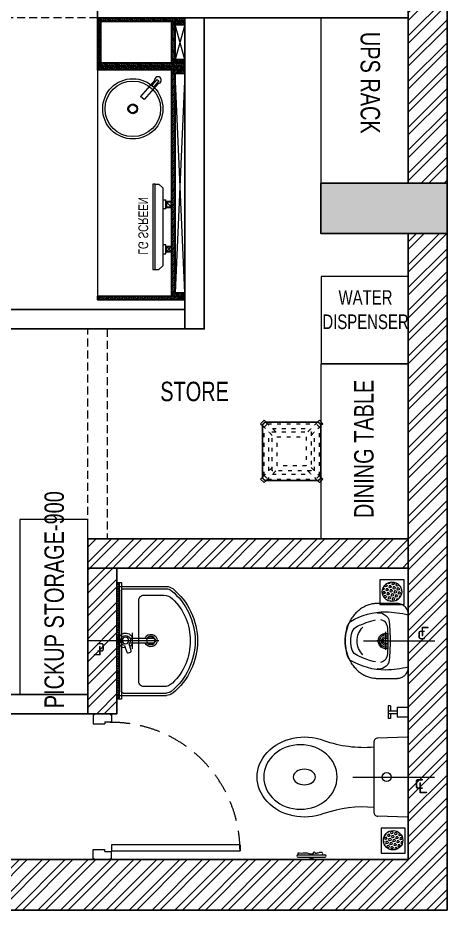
# Model space of a CAD drawing. Header units: feet. Extents: x 9724558 to 9740498, y -5935637 to -5928387.
# Drawn here: x 9738288 to 9740498, y -5935637 to -5931047 of the extents above; entities that cross this region are included whole.
import ezdxf

# ---------------------------------------------------------------- set-up
doc = ezdxf.new("R2010")
doc.units = ezdxf.units.FT
doc.header["$LTSCALE"] = 33
doc.header["$MEASUREMENT"] = 0
for name, pattern in [('a_p6_plan_L18$0$HIDDEN', [0.375, 0.25, -0.125]), ('ACAD_ISO03W100', [30, 12, -18]), ('CENTER', [2, 1.25, -0.25, 0.25, -0.25]), ('DOT2', [0.125, 0, -0.125]), ('HIDDEN', [9.525, 6.35, -3.175]), ('HIDDEN2', [4.7625, 3.175, -1.5875])]:
    doc.linetypes.add(name, pattern=pattern)
doc.layers.add('A-WALL', color=1, linetype='Continuous')
doc.layers.add('column', color=10, linetype='Continuous')
for name, color, linetype, lineweight in [('A-WALL HATCH', 251, 'Continuous', 0), ('centerline-toilets', 2, 'CENTER', 13), ('column hatch', 5, 'Continuous', 0), ('Door', 2, 'Continuous', 13), ('ele', 252, 'Continuous', 13), ('Fhitting', 152, 'Continuous', 30), ('Floor-Unit', 1, 'Continuous', 13), ('LENS-CURTAIN', 5, 'a_p6_plan_L18$0$HIDDEN', 9), ('LENS-DOOR', 34, 'Continuous', 20), ('LENS-PARTITION', 21, 'Continuous', 25), ('LENS-TEXT', 31, 'Continuous', 5), ('LENS_DIMENSION', 193, 'Continuous', 0), ('LENS_TEXT', 31, 'Continuous', 5), ('LK-FF&E WALL', 1, 'Continuous', 9), ('LK-IT', 3, 'Continuous', 18), ('LN-ELEVATION-1', 81, 'Continuous', 25), ('LN-ELEVATION-2', 103, 'Continuous', 20), ('LN-ELEVATION-3', 125, 'Continuous', 18), ('LN-ELEVATION-5', 167, 'Continuous', 5), ('LN-HATCH', 251, 'Continuous', 0), ('Mirror', 150, 'Continuous', 20), ('Panelling', 65, 'Continuous', 18), ('PARTITION', 22, 'Continuous', 30), ('Toilet', 5, 'Continuous', 9), ('TV', 92, 'Continuous', 18)]:
    doc.layers.add(name, color=color, linetype=linetype, lineweight=lineweight)
doc.styles.add('LK TXT', font='GILC____.TTF', dxfattribs={"height": 100})
doc.styles.get("Standard").update_dxf_attribs({"font": 'GILC____.TTF'})
pattern_1 = [(45, (-3278488.334, 5454299.475), (-58.8666395, 58.8666395), []), (45, (-3278449.09, 5454299.475), (-58.8666395, 58.8666395), [])]
pattern_2 = [(45, (35858.5, -100655.3575), (-4.4194174, 4.4194174), [])]

# ---------------------------------------------------------------- blocks, each defined once
blk = doc.blocks.new('*U43')
at = {"layer": 'LENS-DOOR'}
for p, q in [((548121.7, 1779235.3), (548121.7, 1778573.8)), ((548121.7, 1779235.3), (548153, 1779235.3)), ((548153, 1778573.8), (548153, 1779235.3)), ((547447.3, 1778568.6), (547452.5, 1778568.6)), ((547447.3, 1778484.1), (547447.3, 1778568.6)), ((547452.5, 1778573.8), (547488.9, 1778573.8)), ((547452.5, 1778568.6), (547452.5, 1778573.8)), ((547488.9, 1778539.9), (547488.9, 1778573.8)), ((547488.9, 1778539.9), (547499.3, 1778539.9)), ((547499.3, 1778478.9), (547499.3, 1778539.9)), ((548121.7, 1778573.8), (548153, 1778573.8)), ((548145.2, 1778478.9), (548145.2, 1778539.9)), ((548155.6, 1778539.9), (548145.2, 1778539.9)), ((548192.1, 1778573.8), (548155.6, 1778573.8)), ((548155.6, 1778539.9), (548155.6, 1778573.8)), ((548192.1, 1778568.6), (548192.1, 1778573.8)), ((548197.3, 1778568.6), (548192.1, 1778568.6)), ((548197.3, 1778484.1), (548197.3, 1778568.6)), ((547447.3, 1778484.1), (547452.5, 1778484.1)), ((547452.5, 1778478.9), (547452.5, 1778484.1)), ((547452.5, 1778478.9), (547499.3, 1778478.9)), ((548192.1, 1778478.9), (548145.2, 1778478.9)), ((548192.1, 1778478.9), (548192.1, 1778484.1)), ((548197.3, 1778484.1), (548192.1, 1778484.1))]:
    blk.add_line(p, q, dxfattribs=at)
at = {"layer": 'LENS-DOOR', "color": 7, "linetype": 'HIDDEN2'}
blk.add_ellipse((548153, 1778573.8), major_axis=(-661.5, 0), ratio=1, start_param=-1.570791, end_param=0.051209, dxfattribs=at)
blk = doc.blocks.new('DLF-RSP-AR-CD-DWG-4DT-3113$0$X-TYPICAL TOILET UPPER FLOORS - 02$0$urinals')
at = {"layer": 'Toilet'}
for p, q in [((0, -15.6), (0, 8.3)), ((-46.1, -115), (46.1, -115)), ((0, -105.4), (0, -161.1))]:
    blk.add_line(p, q, dxfattribs=at)
blk.add_lwpolyline([(135, 0), (-135, 0, 0.036949), (-150, -116.2, 0.138094), (-99.8, -297.1, 0.221721), (-52, -317.9, 0.062656), (0, -325, 0.062656), (52, -317.9, 0.221721), (99.8, -297.1, 0.138094), (150, -116.2, 0.036949)], format="xyb", close=True, dxfattribs=at)
for centre, radius, start, end in [((-91, -152.7), 53.8, 148.4868, 188.6401), ((-94.3, -144.9), 47.1, 93.3708, 154.4824), ((-71.4, -149.9), 40.2, 106.7016, 169.725), ((3.2, -1238.2), 1144.7, 90.1625, 95.0265), ((-50.5, -225.3), 118.5, 89.5454, 105.8857), ((-0.1, -996.2), 890.8, 89.9918, 93.182), ((0, -115), 40, 167.428, 12.572), ((0, -115), 33, 164.1814, 15.8186), ((0, -115), 32, 163.6049, 16.3951), ((0, -115), 22.6, 155.6653, 24.3347), ((0, -115), 14.7, 139.9109, 40.0891), ((-3.2, -1238.2), 1144.7, 84.9735, 89.8375), ((0.1, -996.2), 890.8, 86.818, 90.0082), ((50.5, -225.3), 118.5, 74.1143, 90.4546), ((71.4, -149.9), 40.2, 10.275, 73.2984), ((94.3, -144.9), 47.1, 25.5176, 86.6292), ((91, -152.7), 53.8, 351.3599, 31.5132), ((413.9, -38.4), 538.2, 193.994, 204.5632), ((-413.9, -38.4), 538.2, 335.4368, 346.006), ((-30.1, -241.3), 50, 204.5632, 250.4606), ((-1.6, -165.3), 97.6, 225, 270.9552), ((1.6, -165.3), 97.6, 269.0448, 315), ((30.1, -241.3), 50, 289.5394, 335.4368), ((-1.5, -160.9), 135.4, 250.4606, 270.6492), ((1.5, -160.9), 135.4, 269.3508, 289.5394)]:
    blk.add_arc(centre, radius, start, end, dxfattribs=at)
blk.add_open_spline([(135, 0), (105.3, 0), (75.7, 0), (-13.3, 0), (-72.7, 0), (-132.7, 0), (-133.4, 0), (-134.3, 0), (-134.5, 0), (-134.7, 0), (-134.9, 0), (-135, 0), (-135, 0), (-135, 0), (-135, 0), (-135, 0), (-135, 0), (-135.1, 0), (-135.1, 0), (-135.2, 0), (-135.2, 0), (-135.3, 0), (-135.4, 0), (-135.7, 0), (-135.8, 0), (-136.4, 0), (-136.7, 0), (-137.7, -0.1), (-138.4, -0.1), (-140.5, -0.2), (-141.9, -0.4), (-146.2, -1), (-149, -1.7), (-154.8, -3.4), (-157.6, -4.5), (-163.1, -7.3), (-165.8, -8.9), (-171, -12.5), (-173.4, -14.6), (-177.9, -19.1), (-180, -21.5), (-183.6, -26.7), (-185.2, -29.4), (-188, -34.9), (-189.1, -37.8), (-190.8, -43.5), (-191.5, -46.3), (-192, -49.8), (-192.1, -50.5), (-192.3, -52.5), (-192.4, -53.8), (-192.5, -55.7), (-192.5, -56.2), (-192.5, -56.9), (-192.5, -57), (-192.5, -57.2), (-192.5, -57.3), (-192.5, -57.4), (-192.5, -57.4), (-192.5, -57.5), (-192.5, -57.5), (-192.5, -57.5), (-192.5, -57.6), (-192.5, -57.7), (-192.5, -57.8), (-192.5, -57.9), (-192.5, -58.1), (-192.5, -58.4), (-192.5, -58.6), (-192.5, -59.3), (-192.5, -59.7), (-192.5, -61), (-192.5, -61.9), (-192.5, -64.6), (-192.5, -66.4), (-192.5, -71.7), (-192.5, -75.2), (-192.5, -85.8), (-192.5, -92.9), (-192.5, -114.2), (-192.5, -128.4), (-192.5, -146.1), (-192.5, -144.6), (-192.5, -149.2), (-192.5, -150.3), (-192.5, -153.7), (-192.5, -156), (-192.5, -158.5), (-192.5, -158.8), (-192.5, -159.2), (-192.5, -159.4), (-192.5, -159.7), (-192.5, -159.8), (-192.5, -159.9), (-192.5, -160), (-192.5, -160), (-192.5, -160), (-192.5, -160.1), (-192.5, -160.1), (-192.5, -160.2), (-192.5, -160.3), (-192.5, -160.5), (-192.5, -160.6), (-192.5, -161), (-192.5, -161.2), (-192.5, -161.9), (-192.5, -162.4), (-192.4, -163.9), (-192.4, -164.9), (-192.3, -167.8), (-192.2, -169.8), (-191.7, -175.8), (-191.2, -179.9), (-189.3, -190.9), (-187.5, -198), (-182.8, -212.2), (-179.9, -219.2), (-172.8, -233.1), (-168.7, -239.9), (-159.3, -253), (-154, -259.4), (-142.4, -271.4), (-136, -277), (-122.6, -287.5), (-115.4, -292.3), (-100.5, -300.9), (-92.8, -304.8), (-76.9, -311.5), (-68.8, -314.3), (-52.5, -318.9), (-44.4, -320.7), (-28.1, -323.4), (-20, -324.2), (-9.4, -324.8), (-6.7, -324.9), (-2.5, -325), (-1, -325), (2, -325), (3.6, -325), (8.2, -324.9), (11.3, -324.7), (20.7, -324.1), (27, -323.5), (41.8, -321.2), (50.2, -319.5), (67, -314.9), (75.4, -312), (91.8, -305.3), (99.8, -301.4), (115.1, -292.5), (122.5, -287.5), (136.4, -276.8), (142.9, -270.9), (154.7, -258.5), (160.1, -252), (169.7, -238.4), (173.8, -231.3), (180.9, -217), (183.8, -209.7), (188.3, -195.1), (189.9, -187.8), (191.2, -179.3), (191.4, -178), (191.8, -174.1), (192.1, -171.5), (192.3, -167.9), (192.3, -166.9), (192.5, -164), (192.5, -162), (192.5, -160), (192.5, -159.9), (192.5, -159.8), (192.5, -159.7), (192.5, -159.5), (192.5, -159.4), (192.5, -159), (192.5, -158.8), (192.5, -158), (192.5, -157.5), (192.5, -155.9), (192.5, -154.9), (192.5, -151.8), (192.5, -149.7), (192.5, -143.5), (192.5, -144.3), (192.5, -131.9), (192.5, -123.6), (192.5, -98.8), (192.5, -82.2), (192.5, -64.8), (192.5, -64), (192.5, -61.5), (192.5, -59.9), (192.5, -58), (192.5, -57.8), (192.5, -57.5), (192.5, -57.5), (192.5, -57.4), (192.5, -57.4), (192.5, -57.4), (192.5, -57.3), (192.5, -57.2), (192.5, -57.2), (192.5, -57), (192.5, -56.8), (192.5, -56.4), (192.5, -56.1), (192.5, -55.3), (192.4, -54.7), (192.3, -53), (192.2, -51.9), (191.8, -48.4), (191.4, -46), (190, -40.4), (188.9, -37.2), (186.1, -30.8), (184.3, -27.7), (180.2, -21.8), (177.9, -19.1), (172.8, -14), (170, -11.7), (164, -7.7), (160.9, -6.1), (154.5, -3.3), (151.3, -2.3), (144.8, -0.7), (141.6, -0.3), (137.3, 0), (136.1, 0), (135, 0)], degree=3, knots=[0, 0, 0, 0, 0.329607, 0.329607, 0.988822, 0.988822, 0.996691, 0.996691, 0.998638, 0.998638, 0.99992, 0.99992, 1.000227, 1.000227, 1.000534, 1.000534, 1.001148, 1.001148, 1.002375, 1.002375, 1.00483, 1.00483, 1.009739, 1.009739, 1.019558, 1.019558, 1.039196, 1.039196, 1.078472, 1.078472, 1.157024, 1.157024, 1.314128, 1.314128, 1.471232, 1.471232, 1.628335, 1.628335, 1.785439, 1.785439, 1.942543, 1.942543, 2.099647, 2.099647, 2.256751, 2.256751, 2.413855, 2.413855, 2.450944, 2.450944, 2.525122, 2.525122, 2.556641, 2.556641, 2.563699, 2.563699, 2.567479, 2.567479, 2.57001, 2.57001, 2.570783, 2.570783, 2.572328, 2.572328, 2.573873, 2.573873, 2.576964, 2.576964, 2.583145, 2.583145, 2.595507, 2.595507, 2.620232, 2.620232, 2.669681, 2.669681, 2.76858, 2.76858, 2.966376, 2.966376, 3.36197, 3.36197, 3.45996, 3.45996, 3.491387, 3.491387, 3.554241, 3.554241, 3.562213, 3.562213, 3.566829, 3.566829, 3.570018, 3.570018, 3.570684, 3.570684, 3.571294, 3.571294, 3.571904, 3.571904, 3.573124, 3.573124, 3.575564, 3.575564, 3.580444, 3.580444, 3.590203, 3.590203, 3.609723, 3.609723, 3.648762, 3.648762, 3.72684, 3.72684, 3.861362, 3.861362, 3.995884, 3.995884, 4.130406, 4.130406, 4.264928, 4.264928, 4.39945, 4.39945, 4.533972, 4.533972, 4.668494, 4.668494, 4.803016, 4.803016, 4.937539, 4.937539, 5.072061, 5.072061, 5.118026, 5.118026, 5.144558, 5.144558, 5.17109, 5.17109, 5.224154, 5.224154, 5.330281, 5.330281, 5.468863, 5.468863, 5.607445, 5.607445, 5.746027, 5.746027, 5.884609, 5.884609, 6.023191, 6.023191, 6.161773, 6.161773, 6.300355, 6.300355, 6.438937, 6.438937, 6.577519, 6.577519, 6.602876, 6.602876, 6.653589, 6.653589, 6.673028, 6.673028, 6.711906, 6.711906, 6.713712, 6.713712, 6.715518, 6.715518, 6.719129, 6.719129, 6.726351, 6.726351, 6.740796, 6.740796, 6.769686, 6.769686, 6.827466, 6.827466, 6.943027, 6.943027, 7.174147, 7.174147, 7.636387, 7.636387, 7.659394, 7.659394, 7.705407, 7.705407, 7.71212, 7.71212, 7.713128, 7.713128, 7.714137, 7.714137, 7.716153, 7.716153, 7.720185, 7.720185, 7.728249, 7.728249, 7.744378, 7.744378, 7.776636, 7.776636, 7.841152, 7.841152, 7.970184, 7.970184, 8.14844, 8.14844, 8.326696, 8.326696, 8.504953, 8.504953, 8.683209, 8.683209, 8.861465, 8.861465, 9.039722, 9.039722, 9.217978, 9.217978, 9.283185, 9.283185, 9.283185, 9.283185], dxfattribs=at)
blk = doc.blocks.new('jALI')
at = {"layer": 'Toilet', "ltscale": 5}
h = blk.add_hatch(dxfattribs=at)
h.set_pattern_fill('HEX', color=256, scale=50, angle=135, double=1)
h.set_pattern_definition([(135, (-344825.863, 460708.187), (-7.65465545, -7.65465545), [6.25, -12.5]), (255, (-344825.863, 460708.187), (10.4564538, -2.80179835), [6.25, -12.5]), (195, (-344830.282, 460712.606), (2.80179835, -10.4564538), [6.25, -12.5])])
edge = h.paths.add_edge_path()
edge.add_arc((-393187.5, 163647.6), 50, -90, 270)
blk.add_lwpolyline([(-393249.5, 163581.9), (-393125.5, 163581.9), (-393125.5, 163709.4), (-393249.5, 163709.4)], close=True, dxfattribs=at)
blk.add_circle((-393187.5, 163647.6), 50, dxfattribs=at)
blk = doc.blocks.new('Urinal')
at = {"layer": 'centerline-toilets', "linetype": 'HIDDEN', "ltscale": 10}
blk.add_line((0, 230.9), (0, -137), dxfattribs=at)
at = {"layer": 'Fhitting', "lineweight": 0, "ltscale": 0.5, "rotation": 180}
blk.add_blockref('DLF-RSP-AR-CD-DWG-4DT-3113$0$X-TYPICAL TOILET UPPER FLOORS - 02$0$urinals', (0, 0), dxfattribs=at)
at = {"layer": 'Fhitting', "lineweight": 0, "ltscale": 0.5, "xscale": -1, "rotation": 90}
blk.add_blockref('jALI', (163394.4, -393103.5), dxfattribs=at)
at = {"layer": 'centerline-toilets', "linetype": 'DOT2', "insert": (-31.4, -69), "char_height": 75, "width": 495.827, "attachment_point": 5, "rotation": 270}
blk.add_mtext('{\\fISOCPEUR|b0|i0|c0|p34;℄}', dxfattribs=at)
blk = doc.blocks.new('WC')
at = {"layer": 'centerline-toilets', "linetype": 'HIDDEN', "ltscale": 10}
blk.add_line((0, 286.3), (0, -134.7), dxfattribs=at)
at = {"layer": 'Toilet'}
for p, q in [((-412.8, 566.9), (-412.8, 428.9)), ((-400.8, 566.9), (-400.8, 428.9)), ((-418.8, 506.9), (-424.8, 506.9)), ((-424.8, 506.9), (-424.8, 488.9)), ((-418.8, 506.9), (-418.8, 488.9)), ((-418.8, 488.9), (-424.8, 488.9)), ((-418.8, 503.9), (-412.8, 503.9)), ((-418.8, 491.9), (-412.8, 491.9)), ((-205.8, 5.9), (-201.7, 157.2)), ((180.6, 176.8), (-182.6, 176.8)), ((205.8, 5.9), (199.8, 157.2)), ((-200.1, 0), (200.1, 0))]:
    blk.add_line(p, q, dxfattribs=at)
at = {"layer": 'Toilet', "ltscale": 100}
for p, q in [((366.1, 103), (300.3, 103)), ((300.3, 91.5), (300.3, 103)), ((326.3, 103), (326.3, 57.2)), ((340.1, 103), (340.1, 57.2)), ((366.1, 91.5), (366.1, 103)), ((326.3, 91.5), (300.3, 91.5)), ((307.2, 0), (307.2, 57.2)), ((359.2, 57.2), (307.2, 57.2)), ((366.1, 91.5), (340.1, 91.5)), ((359.2, 57.2), (359.2, 0)), ((359.2, 0), (307.2, 0))]:
    blk.add_line(p, q, dxfattribs=at)
at = {"layer": 'Toilet'}
blk.add_circle((-0.3, 111.6), 22.9, dxfattribs=at)
for centre, radius, start, end in [((-406.8, 566.9), 6, 0, 180), ((-406.8, 428.9), 6, 180, 0), ((-776.4, 231.1), 622.3, 354.997, 19.0619), ((776, 226.4), 623.4, 160.5196, 184.5617), ((-182.4, 157.5), 19.3, 90.3509, 180.8981), ((180.5, 157.5), 19.3, 359.1019, 89.6491), ((-200.1, 5.7), 5.72, 177.9546, 270), ((200.1, 5.7), 5.72, 270, 2.0454)]:
    blk.add_arc(centre, radius, start, end, dxfattribs=at)
at = {"layer": 'Toilet', "extrusion": (0, 0, -1)}
for centre, major_axis, ratio, start_param, end_param in [((0, 533.5), (0, -244.6), 0.842028, 7.436326, 11.41323), ((0, 535.1), (0, -57.2), 0.7, 1.570796326794896, 7.853981633974482)]:
    blk.add_ellipse(centre, major_axis=major_axis, ratio=ratio, start_param=start_param, end_param=end_param, dxfattribs=at)
blk.add_ellipse((0, 555), major_axis=(0, -188.8), ratio=0.878788, dxfattribs=at)
at = {"layer": 'Toilet'}
blk.add_open_spline([(-400.8, 441), (-397.1, 440.5), (-384.3, 439), (-389, 459.3), (-395.6, 479.8), (-385.6, 478), (-385.9, 491.3), (-402.7, 487.2), (-384.8, 532.1), (-395.5, 546.6), (-390.9, 570.2), (-397.2, 568.8), (-400.8, 568)], degree=3, knots=[0, 0, 0, 0, 9.744972, 33.823887, 47.583551, 49.497915, 60.560502, 63.822284, 93.508019, 135.756925, 141.904352, 150.301906, 150.301906, 150.301906, 150.301906], dxfattribs=at)
at = {"layer": 'Fhitting', "lineweight": 0, "ltscale": 0.5, "rotation": 270}
blk.add_blockref('jALI', (-163972.9, -393109.2), dxfattribs=at)
at = {"layer": 'centerline-toilets', "linetype": 'DOT2', "insert": (-35.9, -56.9), "char_height": 85.827, "width": 567.402, "attachment_point": 5, "rotation": 270}
blk.add_mtext('{\\fISOCPEUR|b0|i0|c0|p34;℄}', dxfattribs=at)
blk = doc.blocks.new('Wash Basin')
at = {"layer": 'PARTITION', "lineweight": 9}
h = blk.add_hatch(dxfattribs=at)
h.set_pattern_fill('ANSI38', color=256, scale=70, angle=990, style=0, double=1)
h.set_pattern_definition([(315, (-64.7135, -33.325), (6.18718, 6.18718), []), (45, (-64.7135, -33.325), (6.18718, 18.56155), [21.875, -13.125])])
h.paths.add_polyline_path([(300.1, -22), (-300.1, -22), (-300.1, -34), (300.1, -34)])
at = {"layer": 'centerline-toilets', "linetype": 'HIDDEN', "ltscale": 10}
blk.add_line((0, -238.1), (0, 129.8), dxfattribs=at)
at = {"layer": 'Mirror', "ltscale": 0.5}
blk.add_lwpolyline([(-300.1, -34), (-300.1, -46), (300.1, -46), (300.1, -34)], close=True, dxfattribs=at)
at = {"layer": 'Panelling', "lineweight": 9}
blk.add_lwpolyline([(-300.1, -22), (-300.1, -34), (300.1, -34), (300.1, -22)], close=True, dxfattribs=at)
at = {"layer": 'Toilet', "ltscale": 100}
for p, q in [((-280, -32), (-280, -278.3)), ((-270, -22), (270, -22)), ((-258, -45), (258, -45)), ((280, -32), (280, -278.3)), ((-268, -55), (-268, -278.3)), ((-14.8, -88.6), (-14.6, -207.9)), ((11, -207.9), (10.8, -88.6)), ((268, -55), (268, -278.3))]:
    blk.add_line(p, q, dxfattribs=at)
blk.add_lwpolyline([(23.1, -61.6), (57.7, -73.5, -0.414214), (61.4, -81.2), (57.5, -92.5, -0.414214), (49.9, -96.2), (16.1, -84.6)], format="xyb", dxfattribs=at)
blk.add_lwpolyline([(-235, -264, 0.191896), (-217.2, -308.7, 0.420236), (217.2, -308.7, 0.191896), (235, -264), (235, -160.5, 0.414214), (210, -135.5), (-210, -135.5, 0.414214), (-235, -160.5)], format="xyb", close=True, dxfattribs=at)
blk.add_lwpolyline([(40.7, -103.2), (-41.1, -103.2)], dxfattribs=at)
for centre, radius in [((-2, -66.5), 17.5), ((-2, -196.8), 22.5)]:
    blk.add_circle(centre, radius, dxfattribs=at)
for centre, radius, start, end in [((-270, -32), 10, 90, 180), ((-258, -55), 10, 90, 180), ((258, -55), 10, 0, 90), ((270, -32), 10, 0, 90), ((-2, -197.1), 32.1, 113.0898, 66.246), ((-2, -196.8), 20.5, 128.0403, 237.2899), ((-2, -196.8), 20.5, 304.4733, 50.7332), ((-230, -278.3), 50, 180, 218.4461), ((0, -89.3), 347.7, 219.2826, 320.7174), ((-230, -278.3), 38, 180, 218.4461), ((0, -89.3), 335.7, 219.313, 320.687), ((230, -278.3), 38, 321.5539, 0), ((230, -278.3), 50, 321.5539, 0)]:
    blk.add_arc(centre, radius, start, end, dxfattribs=at)
for centre, major_axis, start_param, end_param in [((-2, -66.5), (0, 38.3), 4.720493, 9.081982), ((-2, -66.5), (-0.2, -25.6), 1.769108, 7.074098), ((-2, -66.5), (0, 38.3), 3.484555, 4.083576), ((-1.8, -207.9), (-9.04, 9.04), 0.785398, 3.926991)]:
    blk.add_ellipse(centre, major_axis=major_axis, ratio=1, start_param=start_param, end_param=end_param, dxfattribs=at)
at = {"layer": 'centerline-toilets', "linetype": 'DOT2', "insert": (33.3, 61.8), "char_height": 75, "width": 495.827, "attachment_point": 5, "rotation": 90}
blk.add_mtext('{\\fISOCPEUR|b0|i0|c0|p34;℄}', dxfattribs=at)
blk = doc.blocks.new('A$Cbb8c257c')
at = {"layer": 'A-WALL HATCH'}
h = blk.add_hatch(dxfattribs=at)
h.set_pattern_fill('ANSI32', color=256, scale=222)
h.set_pattern_definition(pattern_1)
h.paths.add_polyline_path([(0, -260), (-200, -260), (-200, -3510), (0, -3510)])
h.paths.add_polyline_path([(-800, 0), (-4440, 0), (-4440, -160), (-800, -160)])
h.paths.add_polyline_path([(-5240, 0), (-13130, 0), (-13130, -160), (-5240, -160)])
h.paths.add_polyline_path([(-13920, -6990), (-13920, -7250), (0, -7250), (0, -3770), (-200, -3770), (-200, -6990)])
h = blk.add_hatch(dxfattribs=at)
h.set_pattern_fill('ANSI32', color=256, scale=222)
h.set_pattern_definition(pattern_1)
h.paths.add_polyline_path([(-1850, -5340), (-200, -5340), (-200, -5490), (-1850, -5490)])
h.paths.add_polyline_path([(-1700, -5490), (-1850, -5490), (-1850, -6240), (-1700, -6240)])
at = {"layer": 'column hatch'}
h = blk.add_hatch(color=251, dxfattribs=at)
h.dxf.hatch_style = 1
h.paths.add_polyline_path([(-13130, -3770), (-13920, -3770), (-13920, -3510), (-13130, -3510)])
h.paths.add_polyline_path([(-4600, -3770), (-5240, -3770), (-5240, -3510), (-4600, -3510)])
h.paths.add_polyline_path([(0, -3770), (-650, -3770), (-650, -3510), (0, -3510)])
h.paths.add_polyline_path([(0, -260), (-800, -260), (-800, 0), (0, 0)])
h.paths.add_polyline_path([(-4440, -260), (-5240, -260), (-5240, 0), (-4440, 0)])
h.paths.add_polyline_path([(-13130, -260), (-13920, -260), (-13920, 0), (-13130, 0)])
at = {"layer": 'A-WALL'}
for p, q in [((0, -260), (0, -3510)), ((0, -3770), (0, -7250)), ((-13920, -6990), (-200, -6990)), ((0, -7250), (-13920, -7250))]:
    blk.add_line(p, q, dxfattribs=at)
blk.add_lwpolyline([(-200, -6990), (-200, -3770), (-650, -3770), (-650, -3510), (-200, -3510), (-200, -260), (-800, -260), (-800, -160), (-4440, -160), (-4440, -260), (-5240, -260), (-5240, -160), (-13130, -160), (-13130, -260), (-13920, -260), (-13920, 0)], dxfattribs=at)
for points in [[(-1850, -5340), (-200, -5340), (-200, -5490), (-1850, -5490)], [(-1700, -5490), (-1850, -5490), (-1850, -6240), (-1700, -6240)]]:
    blk.add_lwpolyline(points, close=True, dxfattribs=at)
at = {"layer": 'column'}
blk.add_lwpolyline([(0, -3770), (-650, -3770), (-650, -3510), (0, -3510)], close=True, dxfattribs=at)
at = {"layer": 'Door', "rotation": 269.9999999999999}
blk.add_blockref('*U43', (-1780301.4, 541207.3), dxfattribs=at)
at = {"layer": 'ele', "color": 0, "lineweight": -2, "xscale": -1, "rotation": 90}
for name, p in [('Urinal', (-200, -5865.2)), ('Wash Basin', (-1722, -5865))]:
    blk.add_blockref(name, p, dxfattribs=at)
at = {"layer": 'ele', "color": 0, "lineweight": -2, "rotation": 90.00000000000003}
blk.add_blockref('WC', (-200, -6565.2), dxfattribs=at)
blk = doc.blocks.new('Stool')
at = {"layer": 'LN-ELEVATION-1', "ltscale": 0.5}
blk.add_lwpolyline([(-130, 300), (130, 300, -0.414214), (150, 280), (150, 20, -0.414214), (130, 0), (-130, 0, -0.414214), (-150, 20), (-150, 280, -0.414214)], format="xyb", close=True, dxfattribs=at)
at = {"layer": 'LN-ELEVATION-3', "linetype": 'ACAD_ISO03W100', "ltscale": 0.05}
for p, q in [((-82.3, 250), (-124.7, 292.4)), ((-124.7, 292.4), (124.7, 292.4)), ((82.3, 250), (124.7, 292.4)), ((-100, 232.3), (-142.4, 274.7)), ((-142.4, 274.7), (-142.4, 25.3)), ((-117.4, 249.7), (-117.4, 50.3)), ((-99.7, 267.4), (99.7, 267.4)), ((100, 232.3), (142.4, 274.7)), ((117.4, 249.7), (117.4, 50.3)), ((142.4, 274.7), (142.4, 25.3)), ((-100, 67.7), (-142.4, 25.3)), ((-82.3, 50), (-124.7, 7.6)), ((82.3, 50), (124.7, 7.6)), ((100, 67.7), (142.4, 25.3)), ((-124.7, 7.6), (124.7, 7.6)), ((-99.7, 32.6), (99.7, 32.6))]:
    blk.add_line(p, q, dxfattribs=at)
for points in [[(-132.2, 299.9), (-124.7, 292.4), (-142.4, 274.7), (-149.9, 282.2)], [(132.2, 299.9), (124.7, 292.4), (142.4, 274.7), (149.9, 282.2)], [(-132.2, 0.1), (-124.7, 7.6), (-142.4, 25.3), (-149.9, 17.8)], [(132.2, 0.1), (124.7, 7.6), (142.4, 25.3), (149.9, 17.8)]]:
    blk.add_lwpolyline(points, dxfattribs=at)
for points in [[(-100, 250), (100, 250), (100, 50), (-100, 50)], [(-75, 225), (75, 225), (75, 75), (-75, 75)]]:
    blk.add_lwpolyline(points, close=True, dxfattribs=at)
at = {"layer": 'LN-ELEVATION-5', "ltscale": 0.5}
for points in [[(-149.9, 282.2), (-160.1, 292.4), (-142.4, 310.1), (-132.2, 299.9)], [(149.9, 282.2), (160.1, 292.4), (142.4, 310.1), (132.2, 299.9)], [(-149.9, 17.8), (-160.1, 7.6), (-142.4, -10.1), (-132.2, 0.1)], [(149.9, 17.8), (160.1, 7.6), (142.4, -10.1), (132.2, 0.1)]]:
    blk.add_lwpolyline(points, dxfattribs=at)
blk = doc.blocks.new('rtf')
at = {"color": 0, "linetype": 'ByBlock', "lineweight": -2}
for p, q in [((16412.5, -172798.8), (16452.4, -172798.8)), ((16412.5, -172810.8), (16412.5, -172798.8)), ((16412.5, -172810.8), (16452.4, -172810.8)), ((16425.3, -172793.1), (16535.3, -172793.1)), ((16535.3, -172793.1), (16535.3, -172817.1)), ((16425.3, -172817.1), (16535.3, -172817.1))]:
    blk.add_line(p, q, dxfattribs=at)
for centre, radius, start, end in [((16412.5, -172805.1), 17.5, 21.0506, 340.9422), ((16444.5, -172804.8), 9.89, 322.6562, 37.3438)]:
    blk.add_arc(centre, radius, start, end, dxfattribs=at)
blk = doc.blocks.new('dsg')
at = {"color": 0, "linetype": 'ByBlock', "lineweight": -2}
for radius in [155, 143, 25, 20]:
    blk.add_circle((11491.5, -171102.6), radius, dxfattribs=at)
blk.add_blockref('rtf', (-5117.5, 1702.9), dxfattribs=at)
blk = doc.blocks.new('CLINIC - CABINET SINK')
at = {"layer": 'LN-HATCH', "ltscale": 0.5}
h = blk.add_hatch(dxfattribs=at)
h.set_pattern_fill('ANSI31', color=256, scale=2)
h.set_pattern_definition([(45, (4052861.5004, 1708016.356), (-4.4901280605, 4.4901280605), [])])
h.paths.add_polyline_path([(-563.4, 157), (564.6, 157), (564.6, 175), (-563.4, 175)])
h.paths.add_polyline_path([(582.6, 225), (600.6, 225), (600.6, -225), (582.6, -225)])
h.paths.add_polyline_path([(564.6, 225), (582.6, 225), (582.6, 157), (564.6, 157)])
h.paths.add_polyline_path([(-581.4, 225), (-599.4, 225), (-599.4, -225), (-581.4, -225)])
h.paths.add_polyline_path([(-581.4, 225), (-563.4, 225), (-563.4, 157), (-581.4, 157)])
at = {"layer": 'LN-ELEVATION-1', "ltscale": 0.5}
for points in [[(-581.4, 225), (-599.4, 225), (-599.4, -225), (-581.4, -225)], [(-581.4, 225), (-563.4, 225), (-563.4, 157), (-581.4, 157)], [(564.6, 225), (582.6, 225), (582.6, 157), (564.6, 157)], [(582.6, 225), (600.6, 225), (600.6, -225), (582.6, -225)], [(-563.4, 157), (564.6, 157), (564.6, 175), (-563.4, 175)]]:
    blk.add_lwpolyline(points, close=True, dxfattribs=at)
at = {"layer": 'LN-ELEVATION-2', "ltscale": 0.5}
blk.add_line((582.6, -225), (-581.4, -225), dxfattribs=at)
at = {"layer": 'LN-HATCH', "ltscale": 0.5}
for p, q in [((564.6, 225), (-563.4, 175)), ((-563.4, 225), (564.6, 175))]:
    blk.add_line(p, q, dxfattribs=at)
at = {"layer": 'LN-ELEVATION-3', "xscale": -1, "rotation": 41.1558274151866}
blk.add_blockref('dsg', (-103569.3, 136346.7), dxfattribs=at)
blk = doc.blocks.new('CLINIC SCREEN')
at = {"layer": 'TV', "ltscale": 12}
for p, q in [((-220, -19.4), (-200.6, 0)), ((200.6, 0), (-200.6, 0)), ((-138.5, 0), (-138.5, 15.5)), ((-138.5, 15.5), (-92, 15.5)), ((-92, 15.5), (-92, 0)), ((92, 15.5), (92, 0)), ((92, 15.5), (138.5, 15.5)), ((138.5, 0), (138.5, 15.5)), ((220, -19.4), (200.6, 0)), ((-220, -38.8), (-220, -19.4)), ((220, -38.8), (220, -19.4))]:
    blk.add_line(p, q, dxfattribs=at)
at = {"layer": 'TV'}
for p, q in [((-103.1, 42.9), (-127.4, 18.6)), ((-127.4, 42.9), (-103.1, 18.6)), ((102.7, 42.9), (127, 18.6))]:
    blk.add_line(p, q, dxfattribs=at)
for points in [[(-130.4, 15.5), (-100.1, 15.5), (-100.1, 45.9), (-130.4, 45.9)], [(-127.4, 18.6), (-103.1, 18.6), (-103.1, 42.9), (-127.4, 42.9)], [(130, 15.5), (99.7, 15.5), (99.7, 45.9), (130, 45.9)], [(127, 18.6), (102.7, 18.6), (102.7, 42.9), (127, 42.9)]]:
    blk.add_lwpolyline(points, close=True, dxfattribs=at)
at = {"layer": 'TV', "ltscale": 12}
blk.add_lwpolyline([(-220, -51.7), (-220, -38.8), (220, -38.8), (220, -51.7)], close=True, dxfattribs=at)
at = {"layer": 'Floor-Unit', "color": 0, "ltscale": 2, "insert": (5.2, -100.4), "char_height": 50, "attachment_point": 5}
blk.add_mtext_dynamic_manual_height_columns('LG SCREEN', width=466.48, gutter_width=12.5, heights=[0], dxfattribs=at)
blk = doc.blocks.new('CLINIC - MOP CLOSET')
at = {"layer": 'LN-HATCH', "ltscale": 0.5}
h = blk.add_hatch(dxfattribs=at)
h.set_pattern_fill('ANSI31', color=256, scale=50, angle=360)
h.set_pattern_definition(pattern_2)
h.paths.add_polyline_path([(-106.4, 216), (-124.4, 216), (-124.4, -216), (-106.4, -216)])
h = blk.add_hatch(dxfattribs=at)
h.set_pattern_fill('ANSI31', color=256, scale=50, angle=360)
h.set_pattern_definition(pattern_2)
h.paths.add_polyline_path([(-106.4, 216), (-88.4, 216), (-88.4, 148), (-106.4, 148)])
h = blk.add_hatch(dxfattribs=at)
h.set_pattern_fill('ANSI31', color=256, scale=50, angle=360)
h.set_pattern_definition(pattern_2)
h.paths.add_polyline_path([(89.6, 216), (107.6, 216), (107.6, 148), (89.6, 148)])
h = blk.add_hatch(dxfattribs=at)
h.set_pattern_fill('ANSI31', color=256, scale=50, angle=360)
h.set_pattern_definition(pattern_2)
h.paths.add_polyline_path([(107.6, 216), (125.6, 216), (125.6, -216), (107.6, -216)])
h = blk.add_hatch(dxfattribs=at)
h.set_pattern_fill('ANSI31', color=256, scale=50, angle=360)
h.set_pattern_definition(pattern_2)
h.paths.add_polyline_path([(-88.4, 148), (89.6, 148), (89.6, 166), (-88.4, 166)])
h = blk.add_hatch(dxfattribs=at)
h.set_pattern_fill('ANSI31', color=256, scale=50, angle=360)
h.set_pattern_definition([(45, (35894.5, -101037.3575), (-4.4194174, 4.4194174), [])])
h.paths.add_polyline_path([(-115.4, -216), (-124.4, -225), (-124.4, -234), (125.6, -234), (125.6, -216)])
at = {"layer": 'LN-ELEVATION-1', "ltscale": 0.5}
for points in [[(-106.4, 216), (-124.4, 216), (-124.4, -216), (-106.4, -216)], [(-106.4, 216), (-88.4, 216), (-88.4, 148), (-106.4, 148)], [(89.6, 216), (107.6, 216), (107.6, 148), (89.6, 148)], [(107.6, 216), (125.6, 216), (125.6, -216), (107.6, -216)], [(-88.4, 148), (89.6, 148), (89.6, 166), (-88.4, 166)], [(-124.4, -225), (-124.4, -234), (125.6, -234), (125.6, -216), (-115.4, -216)]]:
    blk.add_lwpolyline(points, close=True, dxfattribs=at)
at = {"layer": 'LN-HATCH', "ltscale": 0.5}
for p, q in [((89.6, 216), (-88.4, 166)), ((-88.4, 216), (89.6, 166))]:
    blk.add_line(p, q, dxfattribs=at)

msp = doc.modelspace()

# ---------------------------------------------------------------- linework, layer by layer
at = {"layer": 'LENS-CURTAIN', "ltscale": 5}
for points in [[(9738697.7, -5931047.1), (9737947.7, -5931047.1), (9737947.7, -5930947.1), (9738697.7, -5930947.1)], [(9738647.7, -5933727.1), (9738647.7, -5932647.1), (9738747.7, -5932647.1), (9738747.7, -5933727.1)]]:
    msp.add_lwpolyline(points, close=True, dxfattribs=at)
at = {"layer": 'LENS-PARTITION'}
for points in [[(9738697.7, -5930947.1), (9740297.7, -5930947.1), (9740297.7, -5931047.1), (9738697.7, -5931047.1)], [(9739147.7, -5932647.1), (9739247.7, -5932647.1), (9739247.7, -5931047.1), (9739147.7, -5931047.1)], [(9739147.7, -5932547.1), (9736747.7, -5932547.1), (9736747.7, -5932647.1), (9739147.7, -5932647.1)], [(9738647.7, -5934627.1), (9738147.7, -5934627.1), (9738147.7, -5934527.1), (9738647.7, -5934527.1)]]:
    msp.add_lwpolyline(points, close=True, dxfattribs=at)
at = {"layer": 'LK-FF&E WALL'}
for points in [[(9740297.7, -5931897.1), (9740297.7, -5931047.1), (9739847.7, -5931047.1), (9739847.7, -5931897.1)], [(9739849.5, -5932827.1), (9740299.5, -5932827.1), (9740299.5, -5932377.1), (9739849.5, -5932377.1)], [(9740297.7, -5933727.1), (9740297.7, -5932827.1), (9739847.7, -5932827.1), (9739847.7, -5933727.1)], [(9738647.7, -5933627.1), (9738297.7, -5933627.1), (9738297.7, -5934527.1), (9738647.7, -5934527.1)]]:
    msp.add_lwpolyline(points, close=True, dxfattribs=at)

# ---------------------------------------------------------------- block references
at = {"layer": 'LENS_DIMENSION'}
msp.add_blockref('A$Cbb8c257c', (9740497.7, -5928387.1), dxfattribs=at)
at = {"layer": 'LK-FF&E WALL'}
for name, p, rotation in [('CLINIC - MOP CLOSET', (9738931.7, -5931171.5), 270), ('Stool', (9739847.7, -5933277.1), 90)]:
    msp.add_blockref(name, p, dxfattribs=dict(at, rotation=rotation))
at = {"layer": 'LK-FF&E WALL', "xscale": -1, "rotation": 270}
msp.add_blockref('CLINIC - CABINET SINK', (9738922.7, -5931897.8), dxfattribs=at)
at = {"layer": 'LK-IT', "xscale": -1, "rotation": 270}
msp.add_blockref('CLINIC SCREEN', (9739033.8, -5932122.1), dxfattribs=at)

# ---------------------------------------------------------------- texts
at = {"layer": 'LENS-TEXT', "color": 0, "linetype": 'Continuous', "ltscale": 3, "char_height": 100, "attachment_point": 5, "style": 'LK TXT'}
for s, width, insert, rotation in [('UPS RACK', 1099.487, (9740101.5, -5931381.2), 270), ('DINING TABLE', 783.964, (9740069.7, -5933264.6), 90), (' PICKUP STORAGE-900', 1099.487, (9738475.8, -5934054.4), 90)]:
    msp.add_mtext_dynamic_manual_height_columns(s, width=width, gutter_width=1, heights=[0], dxfattribs=dict(at, insert=insert, rotation=rotation))
at = {"layer": 'LENS-TEXT', "color": 0, "linetype": 'Continuous', "ltscale": 3, "insert": (9740077.5, -5932548.5), "char_height": 75, "attachment_point": 5, "style": 'LK TXT'}
msp.add_mtext_dynamic_manual_height_columns('WATER \\PDISPENSER', width=264.162, gutter_width=0.75, heights=[0], dxfattribs=at)
at = {"layer": 'LENS_TEXT', "linetype": 'Continuous', "ltscale": 3, "insert": (9739197.7, -5932969.6), "char_height": 100, "attachment_point": 5}
msp.add_mtext_dynamic_manual_height_columns('STORE', width=730.507, gutter_width=1, heights=[0], dxfattribs=at)

doc.saveas('drawing.dxf')
